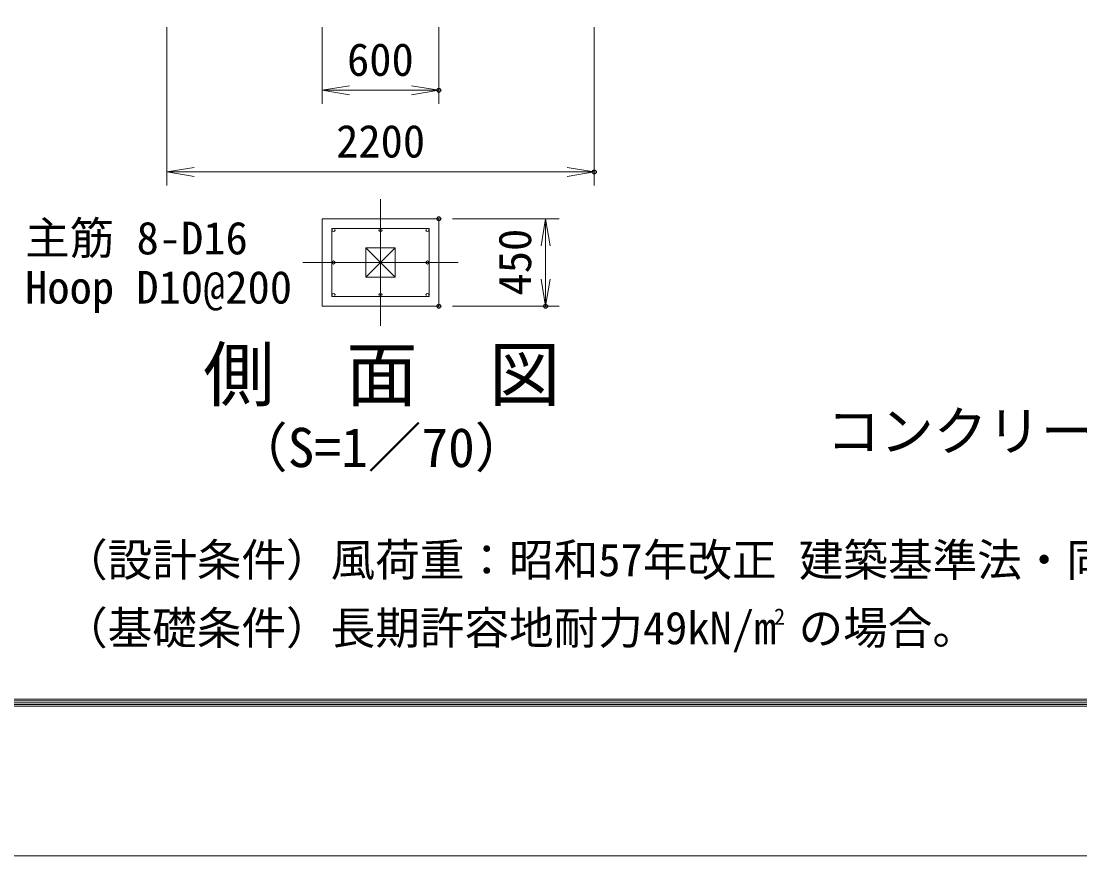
# Model space of a CAD drawing. Units: millimetres, scale not verified, with parts at other scales. Extents: x -14700 to 14700, y -10395 to 10395.
# Drawn here: x -1379 to 4070, y -10395 to -6102 of the extents above; entities that cross this region are included whole.
import ezdxf
from ezdxf.enums import TextEntityAlignment as Align

# ---------------------------------------------------------------- set-up
doc = ezdxf.new("R2010")
doc.units = ezdxf.units.MM
doc.header["$LTSCALE"] = 40
doc.header["$PDMODE"] = 32
doc.header["$PDSIZE"] = 20
doc.linetypes.add('USER1', pattern=[50.8, 31.75, -6.35, 6.35, -6.35])
for name, color, linetype, lineweight in [('0-0_D-BMK', 2, 'USER1', 13), ('0-2_D-STR-DIM', 7, 'Continuous', 13), ('0-4_D-STR1', 1, 'Continuous', 18), ('0-5_D-STR3', 3, 'Continuous', 13), ('0-6_0', 7, 'Continuous', 18), ('0-9_D-TTL-TXT', 7, 'Continuous', 13), ('0-A_D-STR-TXT', 7, 'Continuous', 13), ('0-B_D-STR4', 7, 'Continuous', 18), ('0-C_D-TTL', 7, 'Continuous', 18)]:
    doc.layers.add(name, color=color, linetype=linetype, lineweight=lineweight)
doc.layers.add('0-7_Defpoints', color=253, linetype='Continuous')
doc.styles.add('ＭＳ ゴシック', font='')
doc.styles.get('ＭＳ ゴシック').set_extended_font_data('MS Gothic')

# ---------------------------------------------------------------- blocks, each defined once
blk = doc.blocks.new('_Open')
at = {"layer": '0-6_0'}
blk.add_line((-40, 6.67), (0, 0), dxfattribs=at)
blk.add_lwpolyline([(-40, -6.67), (0, 0), (-40, 0)], dxfattribs=at)

msp = doc.modelspace()

# ---------------------------------------------------------------- linework, layer by layer
at = {"layer": '0-0_D-BMK'}
for p, q in [((470.52, -7018.49), (470.52, -7668.49)), ((70.52, -7343.49), (870.52, -7343.49))]:
    msp.add_line(p, q, dxfattribs=at)
at = {"layer": '0-2_D-STR-DIM'}
for p, q in [((-629.48, -6132.36), (-629.48, -6947.7)), ((170.52, -6132.36), (170.52, -6527.7)), ((770.52, -6132.36), (770.52, -6527.7)), ((1570.52, -6132.36), (1570.52, -6947.7)), ((170.52, -6457.7), (770.52, -6457.7)), ((-629.48, -6877.7), (1570.52, -6877.7)), ((840.52, -7118.49), (1389.9, -7118.49)), ((1319.9, -7118.49), (1319.9, -7568.49)), ((840.52, -7568.49), (1389.9, -7568.49))]:
    msp.add_line(p, q, dxfattribs=at)
at = {"layer": '0-4_D-STR1'}
for p, q in [((395.52, -7268.49), (545.52, -7418.49)), ((395.52, -7418.49), (545.52, -7268.49))]:
    msp.add_line(p, q, dxfattribs=at)
msp.add_lwpolyline([(395.52, -7268.49), (395.52, -7418.49), (545.52, -7418.49), (545.52, -7268.49)], close=True, dxfattribs=at)
at = {"layer": '0-5_D-STR3'}
msp.add_lwpolyline([(220.52, -7168.49), (220.52, -7518.49), (720.52, -7518.49), (720.52, -7168.49)], close=True, dxfattribs=at)
for centre in [(228.52, -7176.49), (470.52, -7176.49), (712.52, -7176.49), (228.52, -7343.49), (712.52, -7343.49), (228.52, -7510.49), (470.52, -7510.49), (712.52, -7510.49)]:
    msp.add_circle(centre, 8, dxfattribs=at)
at = {"layer": '0-7_Defpoints'}
for p in [(770.52, -6457.7), (1570.52, -6877.7), (770.52, -7118.49), (770.52, -7568.49), (1319.9, -7568.49)]:
    msp.add_point(p, dxfattribs=at)
at = {"layer": '0-B_D-STR4'}
msp.add_lwpolyline([(170.52, -7118.49), (170.52, -7568.49), (770.52, -7568.49), (770.52, -7118.49)], close=True, dxfattribs=at)
at = {"layer": '0-C_D-TTL', "color": 2}
msp.add_lwpolyline([(-14700, 10395), (14700, 10395), (14700, -10395), (-14700, -10395)], close=True, dxfattribs=at)
at = {"layer": '0-C_D-TTL'}
for points in [[(-13755, 9625), (13755, 9625), (13755, -9625), (-13755, -9625)], [(-13746.25, 9616.25), (13746.25, 9616.25), (13746.25, -9616.25), (-13746.25, -9616.25)], [(-13737.5, 9607.5), (13737.5, 9607.5), (13737.5, -9607.5), (-13737.5, -9607.5)], [(-13728.75, 9598.75), (13728.75, 9598.75), (13728.75, -9598.75), (-13728.75, -9598.75)], [(-13720, 9590), (13720, 9590), (13720, -9590), (-13720, -9590)]]:
    msp.add_lwpolyline(points, close=True, dxfattribs=at)

# ---------------------------------------------------------------- block references
at = {"layer": '0-2_D-STR-DIM', "xscale": 3.5, "yscale": 3.5}
for p, rotation in [((170.52, -6457.7), 180), ((-629.48, -6877.7), 180), ((1319.9, -7118.49), 90), ((1319.9, -7568.49), 270)]:
    msp.add_blockref('_Open', p, dxfattribs=dict(at, rotation=rotation))
for p in [(770.52, -6457.7), (1570.52, -6877.7)]:
    msp.add_blockref('_Open', p, dxfattribs=at)

# ---------------------------------------------------------------- texts
at = {"layer": '0-2_D-STR-DIM', "style": 'ＭＳ ゴシック'}
for s, p in [('600', (298.09, -6434.08)), ('2200', (242.08, -6854.08))]:
    msp.add_text(s, height=168.3, dxfattribs=at).set_placement(p, align=Align.BOTTOM_LEFT)
msp.add_text('450', height=168.3, rotation=90, dxfattribs=at).set_placement((1296.28, -7513.25), align=Align.BOTTOM_LEFT)
at = {"layer": '0-9_D-TTL-TXT', "style": 'ＭＳ ゴシック'}
for s, height, p in [('側\u3000面\u3000図', 269.5, (-442.13, -8134.64)), ('コンクリートブロック配筋図', 202.1, (2766.47, -8371.71)), ('（S=1／70）', 202.1, (-282.94, -8456.57)), ('（設計条件）風荷重：昭和57年改正 建築基準法・同施行令に基づく風圧力に準拠。', 168.3, (-1163.57, -9007.61)), ('（基礎条件）長期許容地耐力49kN/m の場合。', 168.3, (-1163.57, -9357.61)), ('2', 84.19, (2495.58, -9232.27))]:
    msp.add_text(s, height=height, dxfattribs=at).set_placement(p, align=Align.BOTTOM_LEFT)
at = {"layer": '0-A_D-STR-TXT', "style": 'ＭＳ ゴシック'}
for s, p in [('主筋 8-D16', (-1358.65, -7352.21)), ('Hoop D10@200', (-1358.65, -7605.38))]:
    msp.add_text(s, height=168.3, dxfattribs=at).set_placement(p, align=Align.BOTTOM_LEFT)

doc.saveas('drawing.dxf')
